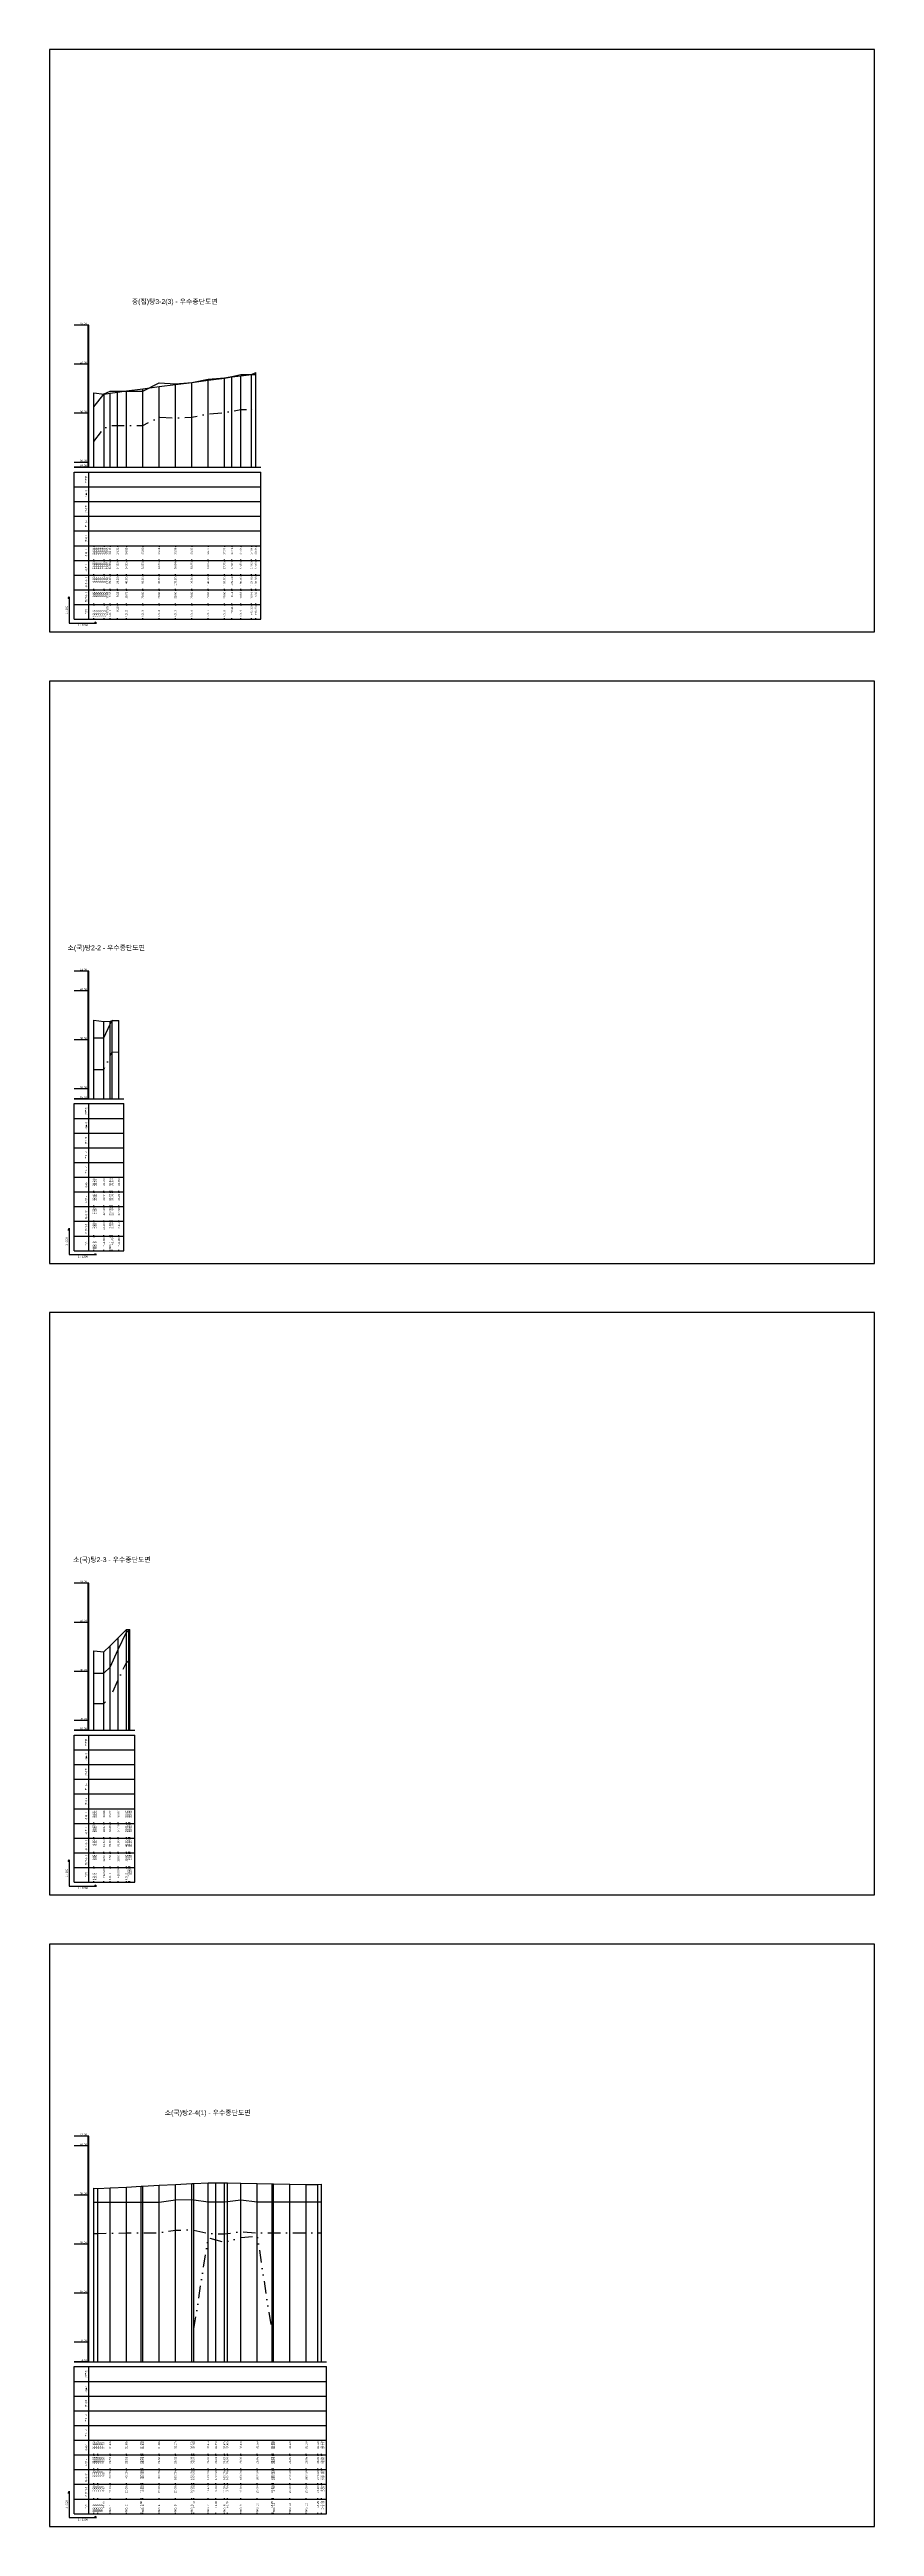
# Model space of a CAD drawing. Header units: millimetres. Extents: x -105495 to 3444, y -108190 to 2013.
# Drawn here: x 20 to 861, y -31556 to -29030 of the extents above; entities that cross this region are included whole.
import ezdxf
from ezdxf.enums import TextEntityAlignment as Align

# ---------------------------------------------------------------- set-up
doc = ezdxf.new("R2010")
doc.units = ezdxf.units.MM
doc.linetypes.add('DASHDOT', pattern=[25.4, 12.7, -6.35, 0, -6.35])
doc.linetypes.add('DIVIDE', pattern=[31.75, 12.7, -6.35, 0, -6.35, 0, -6.35])
for name, color, linetype in [('KZ_종단_계획선', 1, 'Continuous'), ('KZ_종단_노선명', 7, 'Continuous'), ('KZ_종단_도각', 7, 'Continuous'), ('KZ_종단_수직선', 7, 'Continuous'), ('KZ_종단_암선1', 56, 'DASHDOT'), ('KZ_종단_암선2', 4, 'DIVIDE'), ('KZ_종단_지반선', 3, 'Continuous'), ('KZ_종단_테이블문자', 7, 'Continuous'), ('KZ_종단_테이블선', 7, 'Continuous'), ('KZ_종단_폴대', 7, 'Continuous')]:
    doc.layers.add(name, color=color, linetype=linetype)
doc.styles.get("Standard").update_dxf_attribs({"font": 'arial.ttf'})

msp = doc.modelspace()

# ---------------------------------------------------------------- linework, layer by layer
at = {"layer": 'KZ_종단_계획선'}
for points in [[(65, -29380), (65, -29380), (65, -29380), (65, -29380), (65, -29380), (65, -29380), (65, -29380), (75.6, -29381.3), (81.7, -29380.4), (89.4, -29379.4), (98.3, -29378.2), (115, -29376), (131.7, -29373.8), (148.3, -29371.6), (165, -29369.4), (181.7, -29367.2), (198.3, -29365), (205.9, -29363.9), (215, -29362.7), (225.9, -29361.3), (230.3, -29359.2)], [(65, -30020), (65, -30020), (75.4, -30021.2), (81.7, -30020.8), (83.9, -30020.6), (90.7, -30020.2)], [(65, -30663), (65, -30663), (75.4, -30664.1), (81.7, -30657.9), (90, -30649.7), (98.3, -30641.4), (100.7, -30641.4), (101.9, -30641.4)], [(65, -31211), (65, -31211), (65, -31211), (65, -31211), (65, -31211), (69.1, -31211.5), (81.7, -31210.8), (98.3, -31209.9), (113.3, -31209.1), (115, -31209), (131.7, -31208.1), (148.3, -31207.2), (165, -31206.3), (167.1, -31206.2), (181.7, -31205.7), (189.6, -31205.7), (198.3, -31205.7), (201.4, -31205.7), (215, -31206), (231.7, -31206.3), (246.8, -31206.5), (248.3, -31206.6), (265, -31206.9), (281.7, -31207.2), (293.6, -31207.4), (297.3, -31207), (297.3, -31207)]]:
    msp.add_lwpolyline(points, dxfattribs=at)
at = {"layer": 'KZ_종단_도각'}
for points in [[(20, -29624), (861, -29624), (861, -29030), (20, -29030)], [(20, -30268), (861, -30268), (861, -29674), (20, -29674)], [(20, -30912), (861, -30912), (861, -30318), (20, -30318)], [(20, -31556), (861, -31556), (861, -30962), (20, -30962)]]:
    msp.add_lwpolyline(points, close=True, dxfattribs=at)
at = {"layer": 'KZ_종단_수직선'}
for p, q in [((115, -29456), (115, -29376)), ((131.7, -29456), (131.7, -29373.8)), ((148.3, -29456), (148.3, -29371.6)), ((165, -29456), (165, -29369.4)), ((181.7, -29456), (181.7, -29367.2)), ((198.3, -29456), (198.3, -29365)), ((205.9, -29456), (205.9, -29363.9)), ((215, -29456), (215, -29362.7)), ((225.9, -29456), (225.9, -29361.3)), ((230.3, -29456), (230.3, -29359.2)), ((65, -29456), (65, -29380)), ((65, -29456), (65, -29380)), ((65, -29456), (65, -29380)), ((65, -29456), (65, -29380)), ((65, -29456), (65, -29380)), ((65, -29456), (65, -29380)), ((65, -29456), (65, -29380)), ((65, -29456), (65, -29380)), ((65, -29456), (65, -29380)), ((65, -29456), (65, -29380)), ((65, -29456), (65, -29380)), ((65, -29456), (65, -29380)), ((65, -29456), (65, -29380)), ((75.6, -29456), (75.6, -29381.3)), ((81.7, -29456), (81.7, -29380.4)), ((89.4, -29456), (89.4, -29379.4)), ((98.3, -29456), (98.3, -29378.2)), ((65, -30100), (65, -30020)), ((65, -30100), (65, -30020)), ((65, -30100), (65, -30020)), ((75.4, -30100), (75.4, -30021.2)), ((81.7, -30100), (81.7, -30020.8)), ((83.9, -30100), (83.9, -30020.6)), ((90.7, -30100), (90.7, -30020.2)), ((65, -30744), (65, -30663)), ((65, -30744), (65, -30663)), ((65, -30744), (65, -30663)), ((75.4, -30744), (75.4, -30664.1)), ((81.7, -30744), (81.7, -30657.9)), ((90, -30744), (90, -30649.7)), ((98.3, -30744), (98.3, -30641.4)), ((100.7, -30744), (100.7, -30641.4)), ((101.9, -30744), (101.9, -30641.4)), ((65, -31388), (65, -31211)), ((65, -31388), (65, -31211)), ((65, -31388), (65, -31211)), ((65, -31388), (65, -31211)), ((65, -31388), (65, -31211)), ((65, -31388), (65, -31211)), ((65, -31388), (65, -31211)), ((65, -31388), (65, -31211)), ((65, -31388), (65, -31211)), ((69.1, -31388), (69.1, -31211.5)), ((81.7, -31388), (81.7, -31210.8)), ((98.3, -31388), (98.3, -31209.9)), ((113.3, -31388), (113.3, -31209.1)), ((115, -31388), (115, -31209)), ((131.7, -31388), (131.7, -31208.1)), ((148.3, -31388), (148.3, -31207.2)), ((165, -31388), (165, -31206.3)), ((167.1, -31388), (167.1, -31206.2)), ((181.7, -31388), (181.7, -31205.7)), ((189.6, -31388), (189.6, -31205.7)), ((198.3, -31388), (198.3, -31205.7)), ((201.4, -31388), (201.4, -31205.7)), ((215, -31388), (215, -31206)), ((231.7, -31388), (231.7, -31206.3)), ((246.8, -31388), (246.8, -31206.5)), ((248.3, -31388), (248.3, -31206.6)), ((265, -31388), (265, -31206.9)), ((281.7, -31388), (281.7, -31207.2)), ((293.6, -31388), (293.6, -31207.4)), ((297.3, -31388), (297.3, -31207)), ((297.3, -31388), (297.3, -31207))]:
    msp.add_line(p, q, dxfattribs=at)
at = {"layer": 'KZ_종단_암선1', "flags": 128}
for points in [[(65, -29429.6), (65, -29429.6), (65, -29429.6), (65, -29429.6), (65, -29429.6), (65, -29429.6), (65, -29429.6), (75.6, -29416.4), (81.7, -29413.5), (89.4, -29413.5), (98.3, -29413.4), (115, -29413.4), (131.7, -29404.9), (148.3, -29405.9), (165, -29404.9), (181.7, -29401.6), (198.3, -29400.2), (205.9, -29398.8), (215, -29397.1), (225.9, -29397.1), (230.3, -29397.1)], [(65, -30070.3), (65, -30070.3), (75.4, -30070.2), (81.7, -30056.2), (83.9, -30052.3), (90.7, -30052.4)], [(65, -30716.9), (65, -30716.9), (75.4, -30716.7), (81.7, -30710.7), (90, -30692.8), (98.3, -30674.8), (100.7, -30672.8), (101.9, -30672.2)], [(65, -31257.1), (65, -31257.1), (65, -31257.1), (65, -31257.1), (65, -31257.1), (69.1, -31257.1), (81.7, -31256.9), (98.3, -31256.7), (113.3, -31256.6), (115, -31256.6), (131.7, -31256.4), (148.3, -31253.9), (165, -31253.4), (167.1, -31253.9), (181.7, -31257), (189.6, -31257.3), (198.3, -31257.7), (201.4, -31257.3), (215, -31255.4), (231.7, -31256.7), (246.8, -31256.5), (248.3, -31256.4), (265, -31256.4), (281.7, -31256.5), (293.6, -31256.6), (297.3, -31256.7), (297.3, -31256.7)]]:
    msp.add_lwpolyline(points, dxfattribs=at)
at = {"layer": 'KZ_종단_암선2', "flags": 128}
msp.add_lwpolyline([(167.1, -31354.6), (181.7, -31261.7), (189.6, -31263.7), (198.3, -31266), (201.4, -31265.1), (215, -31261.2), (231.7, -31259.9), (246.8, -31358.4)], dxfattribs=at)
at = {"layer": 'KZ_종단_지반선', "flags": 128}
for points in [[(65, -29394.3), (65, -29394.3), (65, -29394.3), (65, -29394.3), (65, -29394.3), (65, -29394.3), (65, -29394.3), (75.6, -29381.2), (81.7, -29378.4), (89.4, -29378.4), (98.3, -29378.4), (115, -29378.4), (131.7, -29369.9), (148.3, -29370.8), (165, -29369.7), (181.7, -29366.3), (198.3, -29364.7), (205.9, -29363.3), (215, -29361.5), (225.9, -29361.5), (230.3, -29361.5)], [(65, -30037.8), (65, -30037.8), (75.4, -30037.8), (81.7, -30023.9), (83.9, -30020), (90.7, -30020.2)], [(65, -30685.7), (65, -30685.7), (75.4, -30685.7), (81.7, -30679.7), (90, -30661.8), (98.3, -30644), (100.7, -30641.9), (101.9, -30641.4)], [(65, -31225.2), (65, -31225.2), (65, -31225.2), (65, -31225.2), (65, -31225.2), (69.1, -31225.2), (81.7, -31225.2), (98.3, -31225.2), (113.3, -31225.2), (115, -31225.2), (131.7, -31225.2), (148.3, -31222.9), (165, -31222.6), (167.1, -31222.9), (181.7, -31225), (189.6, -31224.9), (198.3, -31224.8), (201.4, -31224.5), (215, -31223), (231.7, -31224.8), (246.8, -31224.8), (248.3, -31224.8), (265, -31224.8), (281.7, -31224.8), (293.6, -31224.8), (297.3, -31224.8), (297.3, -31224.8)]]:
    msp.add_lwpolyline(points, dxfattribs=at)
at = {"layer": 'KZ_종단_테이블선'}
for p, q in [((45, -29456), (235.3, -29456)), ((45, -29476), (45, -29461)), ((45, -29461), (235.3, -29461)), ((45, -29491), (45, -29476)), ((45, -29476), (235.3, -29476)), ((60, -29476), (60, -29461)), ((60, -29491), (60, -29476)), ((235.3, -29476), (235.3, -29461)), ((235.3, -29491), (235.3, -29476)), ((45, -29506), (45, -29491)), ((45, -29491), (235.3, -29491)), ((60, -29506), (60, -29491)), ((235.3, -29506), (235.3, -29491)), ((45, -29521), (45, -29506)), ((45, -29506), (235.3, -29506)), ((45, -29536), (45, -29521)), ((45, -29521), (235.3, -29521)), ((60, -29521), (60, -29506)), ((60, -29536), (60, -29521)), ((235.3, -29521), (235.3, -29506)), ((235.3, -29536), (235.3, -29521)), ((45, -29551), (45, -29536)), ((45, -29536), (235.3, -29536)), ((45, -29566), (45, -29551)), ((45, -29551), (235.3, -29551)), ((60, -29551), (60, -29536)), ((60, -29566), (60, -29551)), ((65, -29536), (65, -29537)), ((65, -29536), (65, -29537)), ((65, -29536), (65, -29537)), ((65, -29536), (65, -29537)), ((65, -29536), (65, -29537)), ((65, -29536), (65, -29537)), ((65, -29536), (65, -29537)), ((65, -29551), (65, -29550)), ((65, -29551), (65, -29550)), ((65, -29551), (65, -29550)), ((65, -29551), (65, -29550)), ((65, -29551), (65, -29550)), ((65, -29551), (65, -29550)), ((65, -29551), (65, -29550)), ((65, -29551), (65, -29552)), ((65, -29551), (65, -29552)), ((65, -29551), (65, -29552)), ((65, -29551), (65, -29552)), ((65, -29551), (65, -29552)), ((65, -29551), (65, -29552)), ((65, -29551), (65, -29552)), ((75.6, -29536), (75.6, -29537)), ((75.6, -29551), (75.6, -29550)), ((75.6, -29551), (75.6, -29552)), ((81.7, -29536), (81.7, -29537)), ((81.7, -29551), (81.7, -29550)), ((81.7, -29551), (81.7, -29552)), ((89.4, -29536), (89.4, -29537)), ((89.4, -29551), (89.4, -29550)), ((89.4, -29551), (89.4, -29552)), ((98.3, -29536), (98.3, -29537)), ((98.3, -29551), (98.3, -29550)), ((98.3, -29551), (98.3, -29552)), ((115, -29536), (115, -29537)), ((115, -29551), (115, -29550)), ((115, -29551), (115, -29552)), ((131.7, -29536), (131.7, -29537)), ((131.7, -29551), (131.7, -29550)), ((131.7, -29551), (131.7, -29552)), ((148.3, -29536), (148.3, -29537)), ((148.3, -29551), (148.3, -29550)), ((148.3, -29551), (148.3, -29552)), ((165, -29536), (165, -29537)), ((165, -29551), (165, -29550)), ((165, -29551), (165, -29552)), ((181.7, -29536), (181.7, -29537)), ((181.7, -29551), (181.7, -29550)), ((181.7, -29551), (181.7, -29552)), ((198.3, -29536), (198.3, -29537)), ((198.3, -29551), (198.3, -29550)), ((198.3, -29551), (198.3, -29552)), ((205.9, -29536), (205.9, -29537)), ((205.9, -29551), (205.9, -29550)), ((205.9, -29551), (205.9, -29552)), ((215, -29536), (215, -29537)), ((215, -29551), (215, -29550)), ((215, -29551), (215, -29552)), ((225.9, -29536), (225.9, -29537)), ((225.9, -29551), (225.9, -29550)), ((225.9, -29551), (225.9, -29552)), ((230.3, -29536), (230.3, -29537)), ((230.3, -29551), (230.3, -29550)), ((230.3, -29551), (230.3, -29552)), ((235.3, -29551), (235.3, -29536)), ((235.3, -29566), (235.3, -29551)), ((45, -29581), (45, -29566)), ((45, -29566), (235.3, -29566)), ((60, -29581), (60, -29566)), ((65, -29566), (65, -29565)), ((65, -29566), (65, -29565)), ((65, -29566), (65, -29565)), ((65, -29566), (65, -29565)), ((65, -29566), (65, -29565)), ((65, -29566), (65, -29565)), ((65, -29566), (65, -29565)), ((65, -29566), (65, -29567)), ((65, -29566), (65, -29567)), ((65, -29566), (65, -29567)), ((65, -29566), (65, -29567)), ((65, -29566), (65, -29567)), ((65, -29566), (65, -29567)), ((65, -29566), (65, -29567)), ((75.6, -29566), (75.6, -29565)), ((75.6, -29566), (75.6, -29567)), ((81.7, -29566), (81.7, -29565)), ((81.7, -29566), (81.7, -29567)), ((89.4, -29566), (89.4, -29565)), ((89.4, -29566), (89.4, -29567)), ((98.3, -29566), (98.3, -29565)), ((98.3, -29566), (98.3, -29567)), ((115, -29566), (115, -29565)), ((115, -29566), (115, -29567)), ((131.7, -29566), (131.7, -29565)), ((131.7, -29566), (131.7, -29567)), ((148.3, -29566), (148.3, -29565)), ((148.3, -29566), (148.3, -29567)), ((165, -29566), (165, -29565)), ((165, -29566), (165, -29567)), ((181.7, -29566), (181.7, -29565)), ((181.7, -29566), (181.7, -29567)), ((198.3, -29566), (198.3, -29565)), ((198.3, -29566), (198.3, -29567)), ((205.9, -29566), (205.9, -29565)), ((205.9, -29566), (205.9, -29567)), ((215, -29566), (215, -29565)), ((215, -29566), (215, -29567)), ((225.9, -29566), (225.9, -29565)), ((225.9, -29566), (225.9, -29567)), ((230.3, -29566), (230.3, -29565)), ((230.3, -29566), (230.3, -29567)), ((235.3, -29581), (235.3, -29566)), ((45, -29596), (45, -29581)), ((45, -29581), (235.3, -29581)), ((45, -29611), (45, -29596)), ((45, -29596), (235.3, -29596)), ((60, -29596), (60, -29581)), ((60, -29611), (60, -29596)), ((65, -29581), (65, -29580)), ((65, -29581), (65, -29580)), ((65, -29581), (65, -29580)), ((65, -29581), (65, -29580)), ((65, -29581), (65, -29580)), ((65, -29581), (65, -29580)), ((65, -29581), (65, -29580)), ((65, -29581), (65, -29582)), ((65, -29581), (65, -29582)), ((65, -29581), (65, -29582)), ((65, -29581), (65, -29582)), ((65, -29581), (65, -29582)), ((65, -29581), (65, -29582)), ((65, -29581), (65, -29582)), ((65, -29596), (65, -29595)), ((65, -29596), (65, -29595)), ((65, -29596), (65, -29595)), ((65, -29596), (65, -29595)), ((65, -29596), (65, -29595)), ((65, -29596), (65, -29595)), ((65, -29596), (65, -29595)), ((65, -29596), (65, -29597)), ((65, -29596), (65, -29597)), ((65, -29596), (65, -29597)), ((65, -29596), (65, -29597)), ((65, -29596), (65, -29597)), ((65, -29596), (65, -29597)), ((65, -29596), (65, -29597)), ((75.6, -29581), (75.6, -29580)), ((75.6, -29581), (75.6, -29582)), ((75.6, -29596), (75.6, -29595)), ((75.6, -29596), (75.6, -29597)), ((81.7, -29581), (81.7, -29580)), ((81.7, -29581), (81.7, -29582)), ((81.7, -29596), (81.7, -29595)), ((81.7, -29596), (81.7, -29597)), ((89.4, -29581), (89.4, -29580)), ((89.4, -29581), (89.4, -29582)), ((89.4, -29596), (89.4, -29595)), ((89.4, -29596), (89.4, -29597)), ((98.3, -29581), (98.3, -29580)), ((98.3, -29581), (98.3, -29582)), ((98.3, -29596), (98.3, -29595)), ((98.3, -29596), (98.3, -29597)), ((115, -29581), (115, -29580)), ((115, -29581), (115, -29582)), ((115, -29596), (115, -29595)), ((115, -29596), (115, -29597)), ((131.7, -29581), (131.7, -29580)), ((131.7, -29581), (131.7, -29582)), ((131.7, -29596), (131.7, -29595)), ((131.7, -29596), (131.7, -29597)), ((148.3, -29581), (148.3, -29580)), ((148.3, -29581), (148.3, -29582)), ((148.3, -29596), (148.3, -29595)), ((148.3, -29596), (148.3, -29597)), ((165, -29581), (165, -29580)), ((165, -29581), (165, -29582)), ((165, -29596), (165, -29595)), ((165, -29596), (165, -29597)), ((181.7, -29581), (181.7, -29580)), ((181.7, -29581), (181.7, -29582)), ((181.7, -29596), (181.7, -29595)), ((181.7, -29596), (181.7, -29597)), ((198.3, -29581), (198.3, -29580)), ((198.3, -29581), (198.3, -29582)), ((198.3, -29596), (198.3, -29595)), ((198.3, -29596), (198.3, -29597)), ((205.9, -29581), (205.9, -29580)), ((205.9, -29581), (205.9, -29582)), ((205.9, -29596), (205.9, -29595)), ((205.9, -29596), (205.9, -29597)), ((215, -29581), (215, -29580)), ((215, -29581), (215, -29582)), ((215, -29596), (215, -29595)), ((215, -29596), (215, -29597)), ((225.9, -29581), (225.9, -29580)), ((225.9, -29581), (225.9, -29582)), ((225.9, -29596), (225.9, -29595)), ((225.9, -29596), (225.9, -29597)), ((230.3, -29581), (230.3, -29580)), ((230.3, -29581), (230.3, -29582)), ((230.3, -29596), (230.3, -29595)), ((230.3, -29596), (230.3, -29597)), ((235.3, -29596), (235.3, -29581)), ((235.3, -29611), (235.3, -29596)), ((45, -29611), (235.3, -29611)), ((65, -29611), (65, -29610)), ((65, -29611), (65, -29610)), ((65, -29611), (65, -29610)), ((65, -29611), (65, -29610)), ((65, -29611), (65, -29610)), ((65, -29611), (65, -29610)), ((65, -29611), (65, -29610)), ((75.6, -29611), (75.6, -29610)), ((81.7, -29611), (81.7, -29610)), ((89.4, -29611), (89.4, -29610)), ((98.3, -29611), (98.3, -29610)), ((115, -29611), (115, -29610)), ((131.7, -29611), (131.7, -29610)), ((148.3, -29611), (148.3, -29610)), ((165, -29611), (165, -29610)), ((181.7, -29611), (181.7, -29610)), ((198.3, -29611), (198.3, -29610)), ((205.9, -29611), (205.9, -29610)), ((215, -29611), (215, -29610)), ((225.9, -29611), (225.9, -29610)), ((230.3, -29611), (230.3, -29610)), ((45, -30100), (95.7, -30100)), ((45, -30120), (45, -30105)), ((45, -30105), (95.7, -30105)), ((60, -30120), (60, -30105)), ((95.7, -30120), (95.7, -30105)), ((45, -30135), (45, -30120)), ((45, -30120), (95.7, -30120)), ((45, -30150), (45, -30135)), ((45, -30135), (95.7, -30135)), ((60, -30135), (60, -30120)), ((60, -30150), (60, -30135)), ((95.7, -30135), (95.7, -30120)), ((95.7, -30150), (95.7, -30135)), ((45, -30165), (45, -30150)), ((45, -30150), (95.7, -30150)), ((60, -30165), (60, -30150)), ((95.7, -30165), (95.7, -30150)), ((45, -30180), (45, -30165)), ((45, -30165), (95.7, -30165)), ((45, -30195), (45, -30180)), ((45, -30180), (95.7, -30180)), ((60, -30180), (60, -30165)), ((60, -30195), (60, -30180)), ((65, -30180), (65, -30181)), ((65, -30180), (65, -30181)), ((75.4, -30180), (75.4, -30181)), ((81.7, -30180), (81.7, -30181)), ((83.9, -30180), (83.9, -30181)), ((90.7, -30180), (90.7, -30181)), ((95.7, -30180), (95.7, -30165)), ((95.7, -30195), (95.7, -30180)), ((45, -30210), (45, -30195)), ((45, -30195), (95.7, -30195)), ((45, -30225), (45, -30210)), ((45, -30210), (95.7, -30210)), ((60, -30210), (60, -30195)), ((60, -30225), (60, -30210)), ((65, -30195), (65, -30194)), ((65, -30195), (65, -30194)), ((65, -30195), (65, -30196)), ((65, -30195), (65, -30196)), ((65, -30210), (65, -30209)), ((65, -30210), (65, -30209)), ((65, -30210), (65, -30211)), ((65, -30210), (65, -30211)), ((75.4, -30195), (75.4, -30194)), ((75.4, -30195), (75.4, -30196)), ((75.4, -30210), (75.4, -30209)), ((75.4, -30210), (75.4, -30211)), ((81.7, -30195), (81.7, -30194)), ((81.7, -30195), (81.7, -30196)), ((81.7, -30210), (81.7, -30209)), ((81.7, -30210), (81.7, -30211)), ((83.9, -30195), (83.9, -30194)), ((83.9, -30195), (83.9, -30196)), ((83.9, -30210), (83.9, -30209)), ((83.9, -30210), (83.9, -30211)), ((90.7, -30195), (90.7, -30194)), ((90.7, -30195), (90.7, -30196)), ((90.7, -30210), (90.7, -30209)), ((90.7, -30210), (90.7, -30211)), ((95.7, -30210), (95.7, -30195)), ((95.7, -30225), (95.7, -30210)), ((45, -30240), (45, -30225)), ((45, -30225), (95.7, -30225)), ((60, -30240), (60, -30225)), ((65, -30225), (65, -30224)), ((65, -30225), (65, -30224)), ((65, -30225), (65, -30226)), ((65, -30225), (65, -30226)), ((75.4, -30225), (75.4, -30224)), ((75.4, -30225), (75.4, -30226)), ((81.7, -30225), (81.7, -30224)), ((81.7, -30225), (81.7, -30226)), ((83.9, -30225), (83.9, -30224)), ((83.9, -30225), (83.9, -30226)), ((90.7, -30225), (90.7, -30224)), ((90.7, -30225), (90.7, -30226)), ((95.7, -30240), (95.7, -30225)), ((45, -30255), (45, -30240)), ((45, -30240), (95.7, -30240)), ((45, -30255), (95.7, -30255)), ((60, -30255), (60, -30240)), ((65, -30240), (65, -30239)), ((65, -30240), (65, -30239)), ((65, -30240), (65, -30241)), ((65, -30240), (65, -30241)), ((65, -30255), (65, -30254)), ((65, -30255), (65, -30254)), ((75.4, -30240), (75.4, -30239)), ((75.4, -30240), (75.4, -30241)), ((75.4, -30255), (75.4, -30254)), ((81.7, -30240), (81.7, -30239)), ((81.7, -30240), (81.7, -30241)), ((81.7, -30255), (81.7, -30254)), ((83.9, -30240), (83.9, -30239)), ((83.9, -30240), (83.9, -30241)), ((83.9, -30255), (83.9, -30254)), ((90.7, -30240), (90.7, -30239)), ((90.7, -30240), (90.7, -30241)), ((90.7, -30255), (90.7, -30254)), ((95.7, -30255), (95.7, -30240)), ((45, -30744), (106.9, -30744)), ((45, -30764), (45, -30749)), ((45, -30749), (106.9, -30749)), ((45, -30779), (45, -30764)), ((45, -30764), (106.9, -30764)), ((60, -30764), (60, -30749)), ((60, -30779), (60, -30764)), ((106.9, -30764), (106.9, -30749)), ((106.9, -30779), (106.9, -30764)), ((45, -30794), (45, -30779)), ((45, -30779), (106.9, -30779)), ((60, -30794), (60, -30779)), ((106.9, -30794), (106.9, -30779)), ((45, -30809), (45, -30794)), ((45, -30794), (106.9, -30794)), ((45, -30824), (45, -30809)), ((45, -30809), (106.9, -30809)), ((60, -30809), (60, -30794)), ((60, -30824), (60, -30809)), ((106.9, -30809), (106.9, -30794)), ((106.9, -30824), (106.9, -30809)), ((45, -30839), (45, -30824)), ((45, -30824), (106.9, -30824)), ((45, -30854), (45, -30839)), ((45, -30839), (106.9, -30839)), ((60, -30839), (60, -30824)), ((60, -30854), (60, -30839)), ((65, -30824), (65, -30825)), ((65, -30824), (65, -30825)), ((65, -30839), (65, -30838)), ((65, -30839), (65, -30838)), ((65, -30839), (65, -30840)), ((65, -30839), (65, -30840)), ((75.4, -30824), (75.4, -30825)), ((75.4, -30839), (75.4, -30838)), ((75.4, -30839), (75.4, -30840)), ((81.7, -30824), (81.7, -30825)), ((81.7, -30839), (81.7, -30838)), ((81.7, -30839), (81.7, -30840)), ((90, -30824), (90, -30825)), ((90, -30839), (90, -30838)), ((90, -30839), (90, -30840)), ((98.3, -30824), (98.3, -30825)), ((98.3, -30839), (98.3, -30838)), ((98.3, -30839), (98.3, -30840)), ((100.7, -30824), (100.7, -30825)), ((100.7, -30839), (100.7, -30838)), ((100.7, -30839), (100.7, -30840)), ((101.9, -30824), (101.9, -30825)), ((101.9, -30839), (101.9, -30838)), ((101.9, -30839), (101.9, -30840)), ((106.9, -30839), (106.9, -30824)), ((106.9, -30854), (106.9, -30839)), ((45, -30869), (45, -30854)), ((45, -30854), (106.9, -30854)), ((60, -30869), (60, -30854)), ((65, -30854), (65, -30853)), ((65, -30854), (65, -30853)), ((65, -30854), (65, -30855)), ((65, -30854), (65, -30855)), ((75.4, -30854), (75.4, -30853)), ((75.4, -30854), (75.4, -30855)), ((81.7, -30854), (81.7, -30853)), ((81.7, -30854), (81.7, -30855)), ((90, -30854), (90, -30853)), ((90, -30854), (90, -30855)), ((98.3, -30854), (98.3, -30853)), ((98.3, -30854), (98.3, -30855)), ((100.7, -30854), (100.7, -30853)), ((100.7, -30854), (100.7, -30855)), ((101.9, -30854), (101.9, -30853)), ((101.9, -30854), (101.9, -30855)), ((106.9, -30869), (106.9, -30854)), ((45, -30884), (45, -30869)), ((45, -30869), (106.9, -30869)), ((45, -30899), (45, -30884)), ((45, -30884), (106.9, -30884)), ((60, -30884), (60, -30869)), ((60, -30899), (60, -30884)), ((65, -30869), (65, -30868)), ((65, -30869), (65, -30868)), ((65, -30869), (65, -30870)), ((65, -30869), (65, -30870)), ((65, -30884), (65, -30883)), ((65, -30884), (65, -30883)), ((65, -30884), (65, -30885)), ((65, -30884), (65, -30885)), ((75.4, -30869), (75.4, -30868)), ((75.4, -30869), (75.4, -30870)), ((75.4, -30884), (75.4, -30883)), ((75.4, -30884), (75.4, -30885)), ((81.7, -30869), (81.7, -30868)), ((81.7, -30869), (81.7, -30870)), ((81.7, -30884), (81.7, -30883)), ((81.7, -30884), (81.7, -30885)), ((90, -30869), (90, -30868)), ((90, -30869), (90, -30870)), ((90, -30884), (90, -30883)), ((90, -30884), (90, -30885)), ((98.3, -30869), (98.3, -30868)), ((98.3, -30869), (98.3, -30870)), ((98.3, -30884), (98.3, -30883)), ((98.3, -30884), (98.3, -30885)), ((100.7, -30869), (100.7, -30868)), ((100.7, -30869), (100.7, -30870)), ((100.7, -30884), (100.7, -30883)), ((100.7, -30884), (100.7, -30885)), ((101.9, -30869), (101.9, -30868)), ((101.9, -30869), (101.9, -30870)), ((101.9, -30884), (101.9, -30883)), ((101.9, -30884), (101.9, -30885)), ((106.9, -30884), (106.9, -30869)), ((106.9, -30899), (106.9, -30884)), ((45, -30899), (106.9, -30899)), ((65, -30899), (65, -30898)), ((65, -30899), (65, -30898)), ((75.4, -30899), (75.4, -30898)), ((81.7, -30899), (81.7, -30898)), ((90, -30899), (90, -30898)), ((98.3, -30899), (98.3, -30898)), ((100.7, -30899), (100.7, -30898)), ((101.9, -30899), (101.9, -30898)), ((45, -31388), (302.3, -31388)), ((45, -31408), (45, -31393)), ((45, -31393), (302.3, -31393)), ((60, -31408), (60, -31393)), ((302.3, -31408), (302.3, -31393)), ((45, -31423), (45, -31408)), ((45, -31408), (302.3, -31408)), ((45, -31438), (45, -31423)), ((45, -31423), (302.3, -31423)), ((60, -31423), (60, -31408)), ((60, -31438), (60, -31423)), ((302.3, -31423), (302.3, -31408)), ((302.3, -31438), (302.3, -31423)), ((45, -31453), (45, -31438)), ((45, -31438), (302.3, -31438)), ((60, -31453), (60, -31438)), ((302.3, -31453), (302.3, -31438)), ((45, -31468), (45, -31453)), ((45, -31453), (302.3, -31453)), ((45, -31483), (45, -31468)), ((45, -31468), (302.3, -31468)), ((60, -31468), (60, -31453)), ((60, -31483), (60, -31468)), ((65, -31468), (65, -31469)), ((65, -31468), (65, -31469)), ((65, -31468), (65, -31469)), ((65, -31468), (65, -31469)), ((65, -31468), (65, -31469)), ((69.1, -31468), (69.1, -31469)), ((81.7, -31468), (81.7, -31469)), ((98.3, -31468), (98.3, -31469)), ((113.3, -31468), (113.3, -31469)), ((115, -31468), (115, -31469)), ((131.7, -31468), (131.7, -31469)), ((148.3, -31468), (148.3, -31469)), ((165, -31468), (165, -31469)), ((167.1, -31468), (167.1, -31469)), ((181.7, -31468), (181.7, -31469)), ((189.6, -31468), (189.6, -31469)), ((198.3, -31468), (198.3, -31469)), ((201.4, -31468), (201.4, -31469)), ((215, -31468), (215, -31469)), ((231.7, -31468), (231.7, -31469)), ((246.8, -31468), (246.8, -31469)), ((248.3, -31468), (248.3, -31469)), ((265, -31468), (265, -31469)), ((281.7, -31468), (281.7, -31469)), ((293.6, -31468), (293.6, -31469)), ((297.3, -31468), (297.3, -31469)), ((297.3, -31468), (297.3, -31469)), ((302.3, -31468), (302.3, -31453)), ((302.3, -31483), (302.3, -31468)), ((45, -31498), (45, -31483)), ((45, -31483), (302.3, -31483)), ((45, -31513), (45, -31498)), ((45, -31498), (302.3, -31498)), ((60, -31498), (60, -31483)), ((60, -31513), (60, -31498)), ((65, -31483), (65, -31482)), ((65, -31483), (65, -31482)), ((65, -31483), (65, -31482)), ((65, -31483), (65, -31482)), ((65, -31483), (65, -31482)), ((65, -31483), (65, -31484)), ((65, -31483), (65, -31484)), ((65, -31483), (65, -31484)), ((65, -31483), (65, -31484)), ((65, -31483), (65, -31484)), ((65, -31498), (65, -31497)), ((65, -31498), (65, -31497)), ((65, -31498), (65, -31497)), ((65, -31498), (65, -31497)), ((65, -31498), (65, -31497)), ((65, -31498), (65, -31499)), ((65, -31498), (65, -31499)), ((65, -31498), (65, -31499)), ((65, -31498), (65, -31499)), ((65, -31498), (65, -31499)), ((69.1, -31483), (69.1, -31482)), ((69.1, -31483), (69.1, -31484)), ((69.1, -31498), (69.1, -31497)), ((69.1, -31498), (69.1, -31499)), ((81.7, -31483), (81.7, -31482)), ((81.7, -31483), (81.7, -31484)), ((81.7, -31498), (81.7, -31497)), ((81.7, -31498), (81.7, -31499)), ((98.3, -31483), (98.3, -31482)), ((98.3, -31483), (98.3, -31484)), ((98.3, -31498), (98.3, -31497)), ((98.3, -31498), (98.3, -31499)), ((113.3, -31483), (113.3, -31482)), ((113.3, -31483), (113.3, -31484)), ((113.3, -31498), (113.3, -31497)), ((113.3, -31498), (113.3, -31499)), ((115, -31483), (115, -31482)), ((115, -31483), (115, -31484)), ((115, -31498), (115, -31497)), ((115, -31498), (115, -31499)), ((131.7, -31483), (131.7, -31482)), ((131.7, -31483), (131.7, -31484)), ((131.7, -31498), (131.7, -31497)), ((131.7, -31498), (131.7, -31499)), ((148.3, -31483), (148.3, -31482)), ((148.3, -31483), (148.3, -31484)), ((148.3, -31498), (148.3, -31497)), ((148.3, -31498), (148.3, -31499)), ((165, -31483), (165, -31482)), ((165, -31483), (165, -31484)), ((165, -31498), (165, -31497)), ((165, -31498), (165, -31499)), ((167.1, -31483), (167.1, -31482)), ((167.1, -31483), (167.1, -31484)), ((167.1, -31498), (167.1, -31497)), ((167.1, -31498), (167.1, -31499)), ((181.7, -31483), (181.7, -31482)), ((181.7, -31483), (181.7, -31484)), ((181.7, -31498), (181.7, -31497)), ((181.7, -31498), (181.7, -31499)), ((189.6, -31483), (189.6, -31482)), ((189.6, -31483), (189.6, -31484)), ((189.6, -31498), (189.6, -31497)), ((189.6, -31498), (189.6, -31499)), ((198.3, -31483), (198.3, -31482)), ((198.3, -31483), (198.3, -31484)), ((198.3, -31498), (198.3, -31497)), ((198.3, -31498), (198.3, -31499)), ((201.4, -31483), (201.4, -31482)), ((201.4, -31483), (201.4, -31484)), ((201.4, -31498), (201.4, -31497)), ((201.4, -31498), (201.4, -31499)), ((215, -31483), (215, -31482)), ((215, -31483), (215, -31484)), ((215, -31498), (215, -31497)), ((215, -31498), (215, -31499)), ((231.7, -31483), (231.7, -31482)), ((231.7, -31483), (231.7, -31484)), ((231.7, -31498), (231.7, -31497)), ((231.7, -31498), (231.7, -31499)), ((246.8, -31483), (246.8, -31482)), ((246.8, -31483), (246.8, -31484)), ((246.8, -31498), (246.8, -31497)), ((246.8, -31498), (246.8, -31499)), ((248.3, -31483), (248.3, -31482)), ((248.3, -31483), (248.3, -31484)), ((248.3, -31498), (248.3, -31497)), ((248.3, -31498), (248.3, -31499)), ((265, -31483), (265, -31482)), ((265, -31483), (265, -31484)), ((265, -31498), (265, -31497)), ((265, -31498), (265, -31499)), ((281.7, -31483), (281.7, -31482)), ((281.7, -31483), (281.7, -31484)), ((281.7, -31498), (281.7, -31497)), ((281.7, -31498), (281.7, -31499)), ((293.6, -31483), (293.6, -31482)), ((293.6, -31483), (293.6, -31484)), ((293.6, -31498), (293.6, -31497)), ((293.6, -31498), (293.6, -31499)), ((297.3, -31483), (297.3, -31482)), ((297.3, -31483), (297.3, -31482)), ((297.3, -31483), (297.3, -31484)), ((297.3, -31483), (297.3, -31484)), ((297.3, -31498), (297.3, -31497)), ((297.3, -31498), (297.3, -31497)), ((297.3, -31498), (297.3, -31499)), ((297.3, -31498), (297.3, -31499)), ((302.3, -31498), (302.3, -31483)), ((302.3, -31513), (302.3, -31498)), ((45, -31528), (45, -31513)), ((45, -31513), (302.3, -31513)), ((60, -31528), (60, -31513)), ((65, -31513), (65, -31512)), ((65, -31513), (65, -31512)), ((65, -31513), (65, -31512)), ((65, -31513), (65, -31512)), ((65, -31513), (65, -31512)), ((65, -31513), (65, -31514)), ((65, -31513), (65, -31514)), ((65, -31513), (65, -31514)), ((65, -31513), (65, -31514)), ((65, -31513), (65, -31514)), ((69.1, -31513), (69.1, -31512)), ((69.1, -31513), (69.1, -31514)), ((81.7, -31513), (81.7, -31512)), ((81.7, -31513), (81.7, -31514)), ((98.3, -31513), (98.3, -31512)), ((98.3, -31513), (98.3, -31514)), ((113.3, -31513), (113.3, -31512)), ((113.3, -31513), (113.3, -31514)), ((115, -31513), (115, -31512)), ((115, -31513), (115, -31514)), ((131.7, -31513), (131.7, -31512)), ((131.7, -31513), (131.7, -31514)), ((148.3, -31513), (148.3, -31512)), ((148.3, -31513), (148.3, -31514)), ((165, -31513), (165, -31512)), ((165, -31513), (165, -31514)), ((167.1, -31513), (167.1, -31512)), ((167.1, -31513), (167.1, -31514)), ((181.7, -31513), (181.7, -31512)), ((181.7, -31513), (181.7, -31514)), ((189.6, -31513), (189.6, -31512)), ((189.6, -31513), (189.6, -31514)), ((198.3, -31513), (198.3, -31512)), ((198.3, -31513), (198.3, -31514)), ((201.4, -31513), (201.4, -31512)), ((201.4, -31513), (201.4, -31514)), ((215, -31513), (215, -31512)), ((215, -31513), (215, -31514)), ((231.7, -31513), (231.7, -31512)), ((231.7, -31513), (231.7, -31514)), ((246.8, -31513), (246.8, -31512)), ((246.8, -31513), (246.8, -31514)), ((248.3, -31513), (248.3, -31512)), ((248.3, -31513), (248.3, -31514)), ((265, -31513), (265, -31512)), ((265, -31513), (265, -31514)), ((281.7, -31513), (281.7, -31512)), ((281.7, -31513), (281.7, -31514)), ((293.6, -31513), (293.6, -31512)), ((293.6, -31513), (293.6, -31514)), ((297.3, -31513), (297.3, -31512)), ((297.3, -31513), (297.3, -31512)), ((297.3, -31513), (297.3, -31514)), ((297.3, -31513), (297.3, -31514)), ((302.3, -31528), (302.3, -31513)), ((45, -31543), (45, -31528)), ((45, -31528), (302.3, -31528)), ((45, -31543), (302.3, -31543)), ((60, -31543), (60, -31528)), ((65, -31528), (65, -31527)), ((65, -31528), (65, -31527)), ((65, -31528), (65, -31527)), ((65, -31528), (65, -31527)), ((65, -31528), (65, -31527)), ((65, -31528), (65, -31529)), ((65, -31528), (65, -31529)), ((65, -31528), (65, -31529)), ((65, -31528), (65, -31529)), ((65, -31528), (65, -31529)), ((65, -31543), (65, -31542)), ((65, -31543), (65, -31542)), ((65, -31543), (65, -31542)), ((65, -31543), (65, -31542)), ((65, -31543), (65, -31542)), ((69.1, -31528), (69.1, -31527)), ((69.1, -31528), (69.1, -31529)), ((69.1, -31543), (69.1, -31542)), ((81.7, -31528), (81.7, -31527)), ((81.7, -31528), (81.7, -31529)), ((81.7, -31543), (81.7, -31542)), ((98.3, -31528), (98.3, -31527)), ((98.3, -31528), (98.3, -31529)), ((98.3, -31543), (98.3, -31542)), ((113.3, -31528), (113.3, -31527)), ((113.3, -31528), (113.3, -31529)), ((113.3, -31543), (113.3, -31542)), ((115, -31528), (115, -31527)), ((115, -31528), (115, -31529)), ((115, -31543), (115, -31542)), ((131.7, -31528), (131.7, -31527)), ((131.7, -31528), (131.7, -31529)), ((131.7, -31543), (131.7, -31542)), ((148.3, -31528), (148.3, -31527)), ((148.3, -31528), (148.3, -31529)), ((148.3, -31543), (148.3, -31542)), ((165, -31528), (165, -31527)), ((165, -31528), (165, -31529)), ((165, -31543), (165, -31542)), ((167.1, -31528), (167.1, -31527)), ((167.1, -31528), (167.1, -31529)), ((167.1, -31543), (167.1, -31542)), ((181.7, -31528), (181.7, -31527)), ((181.7, -31528), (181.7, -31529)), ((181.7, -31543), (181.7, -31542)), ((189.6, -31528), (189.6, -31527)), ((189.6, -31528), (189.6, -31529)), ((189.6, -31543), (189.6, -31542)), ((198.3, -31528), (198.3, -31527)), ((198.3, -31528), (198.3, -31529)), ((198.3, -31543), (198.3, -31542)), ((201.4, -31528), (201.4, -31527)), ((201.4, -31528), (201.4, -31529)), ((201.4, -31543), (201.4, -31542)), ((215, -31528), (215, -31527)), ((215, -31528), (215, -31529)), ((215, -31543), (215, -31542)), ((231.7, -31528), (231.7, -31527)), ((231.7, -31528), (231.7, -31529)), ((231.7, -31543), (231.7, -31542)), ((246.8, -31528), (246.8, -31527)), ((246.8, -31528), (246.8, -31529)), ((246.8, -31543), (246.8, -31542)), ((248.3, -31528), (248.3, -31527)), ((248.3, -31528), (248.3, -31529)), ((248.3, -31543), (248.3, -31542)), ((265, -31528), (265, -31527)), ((265, -31528), (265, -31529)), ((265, -31543), (265, -31542)), ((281.7, -31528), (281.7, -31527)), ((281.7, -31528), (281.7, -31529)), ((281.7, -31543), (281.7, -31542)), ((293.6, -31528), (293.6, -31527)), ((293.6, -31528), (293.6, -31529)), ((293.6, -31543), (293.6, -31542)), ((297.3, -31528), (297.3, -31527)), ((297.3, -31528), (297.3, -31527)), ((297.3, -31528), (297.3, -31529)), ((297.3, -31528), (297.3, -31529)), ((297.3, -31543), (297.3, -31542)), ((297.3, -31543), (297.3, -31542)), ((302.3, -31543), (302.3, -31528))]:
    msp.add_line(p, q, dxfattribs=at)
for points in [[(40, -29590), (39, -29590), (40, -29588), (40, -29615), (68, -29615), (66, -29614), (66, -29615)], [(40, -30234), (39, -30234), (40, -30232), (40, -30259), (68, -30259), (66, -30258), (66, -30259)], [(40, -30878), (39, -30878), (40, -30876), (40, -30903), (68, -30903), (66, -30902), (66, -30903)], [(40, -31522), (39, -31522), (40, -31520), (40, -31547), (68, -31547), (66, -31546), (66, -31547)]]:
    msp.add_lwpolyline(points, dxfattribs=at)
at = {"layer": 'KZ_종단_폴대'}
for p, q in [((60, -29311), (45, -29311)), ((60, -29351), (45, -29351)), ((60, -29401), (45, -29401)), ((60, -29451), (45, -29451)), ((60, -29456), (45, -29456)), ((60, -29970), (45, -29970)), ((60, -29990), (45, -29990)), ((60, -30040), (45, -30040)), ((60, -30090), (45, -30090)), ((60, -30100), (45, -30100)), ((60, -30594), (45, -30594)), ((60, -30634), (45, -30634)), ((60, -30684), (45, -30684)), ((60, -30734), (45, -30734)), ((60, -30744), (45, -30744)), ((60, -31158), (45, -31158)), ((60, -31168), (45, -31168)), ((60, -31218), (45, -31218)), ((60, -31268), (45, -31268)), ((60, -31318), (45, -31318)), ((60, -31368), (45, -31368)), ((60, -31388), (45, -31388))]:
    msp.add_line(p, q, dxfattribs=at)
at = {"layer": 'KZ_종단_폴대', "const_width": 1}
for points in [[(59.5, -29321), (59.5, -29311)], [(59.5, -29341), (59.5, -29331)], [(59.5, -29361), (59.5, -29351)], [(59.5, -29381), (59.5, -29371)], [(59.5, -29401), (59.5, -29391)], [(59.5, -29421), (59.5, -29411)], [(59.5, -29441), (59.5, -29431)], [(59.5, -29456), (59.5, -29451)], [(59.5, -29980), (59.5, -29970)], [(59.5, -30000), (59.5, -29990)], [(59.5, -30020), (59.5, -30010)], [(59.5, -30040), (59.5, -30030)], [(59.5, -30060), (59.5, -30050)], [(59.5, -30080), (59.5, -30070)], [(59.5, -30100), (59.5, -30090)], [(59.5, -30604), (59.5, -30594)], [(59.5, -30624), (59.5, -30614)], [(59.5, -30644), (59.5, -30634)], [(59.5, -30664), (59.5, -30654)], [(59.5, -30684), (59.5, -30674)], [(59.5, -30704), (59.5, -30694)], [(59.5, -30724), (59.5, -30714)], [(59.5, -30744), (59.5, -30734)], [(59.5, -31168), (59.5, -31158)], [(59.5, -31188), (59.5, -31178)], [(59.5, -31208), (59.5, -31198)], [(59.5, -31228), (59.5, -31218)], [(59.5, -31248), (59.5, -31238)], [(59.5, -31268), (59.5, -31258)], [(59.5, -31288), (59.5, -31278)], [(59.5, -31308), (59.5, -31298)], [(59.5, -31328), (59.5, -31318)], [(59.5, -31348), (59.5, -31338)], [(59.5, -31368), (59.5, -31358)], [(59.5, -31388), (59.5, -31378)]]:
    msp.add_lwpolyline(points, dxfattribs=at)
at = {"layer": 'KZ_종단_폴대'}
for points in [[(60, -29456), (60, -29311), (59, -29311), (59, -29456), (60, -29456)], [(60, -30100), (60, -29970), (59, -29970), (59, -30100), (60, -30100)], [(60, -30744), (60, -30594), (59, -30594), (59, -30744), (60, -30744)], [(60, -31388), (60, -31158), (59, -31158), (59, -31388), (60, -31388)]]:
    msp.add_lwpolyline(points, dxfattribs=at)

# ---------------------------------------------------------------- texts
at = {"layer": 'KZ_종단_노선명'}
for s, p in [('중(집)탕3-2(3) - 우수종단도면', (147.6, -29291)), ('소(국)탕2-2 - 우수종단도면', (77.8, -29950)), ('소(국)탕2-3 - 우수종단도면', (83.5, -30574)), ('소(국)탕2-4(1) - 우수종단도면', (181.2, -31138))]:
    msp.add_text(s, height=5, dxfattribs=at).set_placement(p, align=Align.BOTTOM_CENTER)
at = {"layer": 'KZ_종단_테이블문자'}
for s, p in [('34.21', (65, -29538)), ('31.35', (65, -29553)), ('34.21', (67, -29538)), ('31.35', (67, -29553)), ('34.21', (69, -29538)), ('31.35', (69, -29553)), ('34.21', (71, -29538)), ('31.35', (71, -29553)), ('34.21', (73, -29538)), ('31.35', (73, -29553)), ('34.21', (75, -29538)), ('31.35', (75, -29553)), ('34.21', (77, -29538)), ('31.35', (77, -29553)), ('33.95', (79, -29538)), ('33.97', (79, -29553)), ('34.11', (81.7, -29538)), ('34.53', (81.7, -29553)), ('34.32', (89.4, -29538)), ('34.53', (89.4, -29553)), ('34.55', (98.3, -29538)), ('34.53', (98.3, -29553)), ('35.00', (115, -29538)), ('34.53', (115, -29553)), ('35.44', (131.7, -29538)), ('36.23', (131.7, -29553)), ('35.88', (148.3, -29538)), ('36.04', (148.3, -29553)), ('36.32', (165, -29538)), ('36.25', (165, -29553)), ('36.77', (181.7, -29538)), ('36.95', (181.7, -29553)), ('37.21', (198.3, -29538)), ('37.25', (198.3, -29553)), ('37.41', (205.9, -29538)), ('37.55', (205.9, -29553)), ('37.65', (215, -29538)), ('37.89', (215, -29553)), ('37.94', (225.9, -29538)), ('37.89', (225.9, -29553)), ('38.35', (230.3, -29538)), ('37.89', (230.3, -29553)), ('0.00', (65, -29568)), ('0.00', (67, -29568)), ('0.00', (69, -29568)), ('0.00', (71, -29568)), ('0.00', (73, -29568)), ('0.00', (75, -29568)), ('0.00', (77, -29568)), ('12.68', (79, -29568)), ('20.00', (81.7, -29568)), ('29.25', (89.4, -29568)), ('40.00', (98.3, -29568)), ('60.00', (115, -29568)), ('80.00', (131.7, -29568)), ('100.00', (148.3, -29568)), ('120.00', (165, -29568)), ('140.00', (181.7, -29568)), ('160.00', (198.3, -29568)), ('169.11', (205.9, -29568)), ('180.00', (215, -29568)), ('193.03', (225.9, -29568)), ('198.33', (230.3, -29568)), ('0.00', (65, -29583)), ('0.00', (67, -29583)), ('0.00', (69, -29583)), ('0.00', (71, -29583)), ('0.00', (73, -29583)), ('0.00', (75, -29583)), ('0.00', (77, -29583)), ('12.68', (79, -29583)), ('+12.68', (79, -29598)), ('7.32', (81.7, -29583)), ('9.25', (89.4, -29583)), ('+9.25', (89.4, -29598)), ('10.75', (98.3, -29583)), ('20.00', (115, -29583)), ('20.00', (131.7, -29583)), ('20.00', (148.3, -29583)), ('20.00', (165, -29583)), ('20.00', (181.7, -29583)), ('20.00', (198.3, -29583)), ('9.11', (205.9, -29583)), ('+9.11', (205.9, -29598)), ('10.89', (215, -29583)), ('13.03', (225.9, -29583)), ('+13.03', (225.9, -29598)), ('5.30', (230.3, -29583)), ('+18.33', (230.3, -29598)), ('34.01', (65, -30182)), ('34.01', (67, -30182)), ('33.76', (75.4, -30182)), ('33.84', (81.7, -30182)), ('33.87', (83.9, -30182)), ('33.96', (90.7, -30182)), ('30.44', (65, -30197)), ('30.44', (67, -30197)), ('30.44', (75.4, -30197)), ('33.22', (81.7, -30197)), ('34.00', (83.9, -30197)), ('33.96', (90.7, -30197)), ('0.00', (65, -30212)), ('0.00', (65, -30227)), ('0.00', (67, -30212)), ('0.00', (67, -30227)), ('12.50', (75.4, -30212)), ('12.50', (75.4, -30227)), ('20.00', (81.7, -30212)), ('7.50', (81.7, -30227)), ('22.70', (83.9, -30212)), ('2.70', (83.9, -30227)), ('30.80', (90.7, -30212)), ('8.11', (90.7, -30227)), ('+12.50', (75.4, -30242)), ('+2.70', (83.9, -30242)), ('+10.80', (90.7, -30242)), ('34.21', (65, -30826)), ('29.67', (65, -30841)), ('34.21', (67, -30826)), ('29.67', (67, -30841)), ('33.98', (75.4, -30826)), ('29.67', (75.4, -30841)), ('35.22', (81.7, -30826)), ('30.86', (81.7, -30841)), ('36.87', (90, -30826)), ('34.44', (90, -30841)), ('38.52', (98.3, -30826)), ('38.01', (98.3, -30841)), ('38.52', (100.7, -30826)), ('38.42', (100.7, -30841)), ('38.52', (102.7, -30826)), ('38.52', (102.7, -30841)), ('0.00', (65, -30856)), ('0.00', (67, -30856)), ('12.50', (75.4, -30856)), ('20.00', (81.7, -30856)), ('30.00', (90, -30856)), ('40.00', (98.3, -30856)), ('42.82', (100.7, -30856)), ('44.30', (102.7, -30856)), ('0.00', (65, -30871)), ('0.00', (67, -30871)), ('12.50', (75.4, -30871)), ('+12.50', (75.4, -30886)), ('7.50', (81.7, -30871)), ('10.00', (90, -30871)), ('+10.00', (90, -30886)), ('10.00', (98.3, -30871)), ('2.82', (100.7, -30871)), ('+2.82', (100.7, -30886)), ('1.48', (102.7, -30871)), ('+4.30', (102.7, -30886)), ('31.40', (65, -31470)), ('31.40', (67, -31470)), ('31.40', (69, -31470)), ('31.40', (71, -31470)), ('31.40', (73, -31470)), ('31.31', (75, -31470)), ('31.45', (81.7, -31470)), ('31.63', (98.3, -31470)), ('31.79', (113.3, -31470)), ('31.81', (115.3, -31470)), ('31.99', (131.7, -31470)), ('32.17', (148.3, -31470)), ('32.35', (165, -31470)), ('32.36', (167.1, -31470)), ('32.45', (181.7, -31470)), ('32.46', (189.6, -31470)), ('32.47', (198.3, -31470)), ('32.46', (201.4, -31470)), ('32.41', (215, -31470)), ('32.35', (231.7, -31470)), ('32.29', (246.8, -31470)), ('32.29', (248.8, -31470)), ('32.22', (265, -31470)), ('32.16', (281.7, -31470)), ('32.12', (293.6, -31470)), ('32.21', (297.3, -31470)), ('32.21', (299.3, -31470)), ('28.55', (65, -31485)), ('28.55', (67, -31485)), ('28.55', (69, -31485)), ('28.55', (71, -31485)), ('28.55', (73, -31485)), ('28.55', (75, -31485)), ('28.55', (81.7, -31485)), ('28.55', (98.3, -31485)), ('28.55', (113.3, -31485)), ('28.55', (115.3, -31485)), ('28.55', (131.7, -31485)), ('29.02', (148.3, -31485)), ('29.09', (165, -31485)), ('29.02', (167.1, -31485)), ('28.59', (181.7, -31485)), ('28.61', (189.6, -31485)), ('28.63', (198.3, -31485)), ('28.70', (201.4, -31485)), ('29.00', (215, -31485)), ('28.65', (231.7, -31485)), ('28.65', (246.8, -31485)), ('28.65', (248.8, -31485)), ('28.65', (265, -31485)), ('28.65', (281.7, -31485)), ('28.65', (293.6, -31485)), ('28.65', (297.3, -31485)), ('28.65', (299.3, -31485)), ('0.00', (65, -31500)), ('0.00', (65, -31515)), ('0.00', (67, -31500)), ('0.00', (67, -31515)), ('0.00', (69, -31500)), ('0.00', (69, -31515)), ('0.00', (71, -31500)), ('0.00', (71, -31515)), ('0.00', (73, -31500)), ('0.00', (73, -31515)), ('4.87', (75, -31500)), ('4.87', (75, -31515)), ('20.00', (81.7, -31500)), ('15.13', (81.7, -31515)), ('40.00', (98.3, -31500)), ('20.00', (98.3, -31515)), ('57.98', (113.3, -31500)), ('17.98', (113.3, -31515)), ('60.00', (115.3, -31500)), ('2.02', (115.3, -31515)), ('80.00', (131.7, -31500)), ('20.00', (131.7, -31515)), ('100.00', (148.3, -31500)), ('20.00', (148.3, -31515)), ('120.00', (165, -31500)), ('20.00', (165, -31515)), ('122.53', (167.1, -31500)), ('2.53', (167.1, -31515)), ('140.00', (181.7, -31500)), ('17.47', (181.7, -31515)), ('149.50', (189.6, -31500)), ('9.50', (189.6, -31515)), ('160.00', (198.3, -31500)), ('10.50', (198.3, -31515)), ('163.70', (201.4, -31500)), ('3.70', (201.4, -31515)), ('180.00', (215, -31500)), ('16.30', (215, -31515)), ('200.00', (231.7, -31500)), ('20.00', (231.7, -31515)), ('218.22', (246.8, -31500)), ('18.22', (246.8, -31515)), ('220.00', (248.8, -31500)), ('1.78', (248.8, -31515)), ('240.00', (265, -31500)), ('20.00', (265, -31515)), ('260.00', (281.7, -31500)), ('20.00', (281.7, -31515)), ('274.29', (293.6, -31500)), ('14.29', (293.6, -31515)), ('278.78', (297.3, -31500)), ('4.49', (297.3, -31515)), ('278.78', (299.3, -31500)), ('0.00', (299.3, -31515)), ('+4.87', (75, -31530)), ('+17.98', (113.3, -31530)), ('+2.53', (167.1, -31530)), ('+9.50', (189.6, -31530)), ('+3.70', (201.4, -31530)), ('+18.22', (246.8, -31530)), ('+14.29', (293.6, -31530)), ('+18.78', (297.3, -31530)), ('+18.78', (299.3, -31530))]:
    msp.add_text(s, height=2, rotation=90, dxfattribs=at).set_placement(p, align=Align.MIDDLE_RIGHT)
for s, p in [('NO. 0', (65, -29609)), ('NO. 0', (67, -29609)), ('NO. 0', (69, -29609)), ('NO. 0', (71, -29609)), ('NO. 0', (73, -29609)), ('NO. 0', (75, -29609)), ('NO. 0', (77, -29609)), ('NO. 1', (81.7, -29609)), ('NO. 2', (98.3, -29609)), ('NO. 3', (115, -29609)), ('NO. 4', (131.7, -29609)), ('NO. 5', (148.3, -29609)), ('NO. 6', (165, -29609)), ('NO. 7', (181.7, -29609)), ('NO. 8', (198.3, -29609)), ('NO. 9', (215, -29609)), ('NO. 0', (65, -30253)), ('NO. 0', (67, -30253)), ('NO. 1', (81.7, -30253)), ('NO. 0', (65, -30897)), ('NO. 0', (67, -30897)), ('NO. 1', (81.7, -30897)), ('NO. 2', (98.3, -30897)), ('NO. 0', (65, -31541)), ('NO. 0', (67, -31541)), ('NO. 0', (69, -31541)), ('NO. 0', (71, -31541)), ('NO. 0', (73, -31541)), ('NO. 1', (81.7, -31541)), ('NO. 2', (98.3, -31541)), ('NO. 3', (115.3, -31541)), ('NO. 4', (131.7, -31541)), ('NO. 5', (148.3, -31541)), ('NO. 6', (165, -31541)), ('NO. 7', (181.7, -31541)), ('NO. 8', (198.3, -31541)), ('NO. 9', (215, -31541)), ('NO. 10', (231.7, -31541)), ('NO. 11', (248.8, -31541)), ('NO. 12', (265, -31541)), ('NO. 13', (281.7, -31541))]:
    msp.add_text(s, height=2, rotation=90, dxfattribs=at).set_placement(p, align=Align.MIDDLE_LEFT)
at = {"layer": 'KZ_종단_테이블선'}
for s, p in [('관로명', (59, -29468.5)), ('기울기', (59, -29483.5)), ('관기초', (59, -29498.5)), ('토피고', (59, -29513.5)), ('관저고', (59, -29528.5)), ('계획고', (59, -29543.5)), ('지반고', (59, -29558.5)), ('누가거리', (59, -29573.5)), ('1 : 200', (39, -29601.5)), ('점간거리', (59, -29588.5)), ('측점', (59, -29603.5)), ('관로명', (59, -30112.5)), ('기울기', (59, -30127.5)), ('관기초', (59, -30142.5)), ('토피고', (59, -30157.5)), ('관저고', (59, -30172.5)), ('계획고', (59, -30187.5)), ('지반고', (59, -30202.5)), ('누가거리', (59, -30217.5)), ('점간거리', (59, -30232.5)), ('1 : 200', (39, -30245.5)), ('측점', (59, -30247.5)), ('관로명', (59, -30756.5)), ('기울기', (59, -30771.5)), ('관기초', (59, -30786.5)), ('토피고', (59, -30801.5)), ('관저고', (59, -30816.5)), ('계획고', (59, -30831.5)), ('지반고', (59, -30846.5)), ('누가거리', (59, -30861.5)), ('1 : 200', (39, -30889.5)), ('점간거리', (59, -30876.5)), ('측점', (59, -30891.5)), ('관로명', (59, -31400.5)), ('기울기', (59, -31415.5)), ('관기초', (59, -31430.5)), ('토피고', (59, -31445.5)), ('관저고', (59, -31460.5)), ('계획고', (59, -31475.5)), ('지반고', (59, -31490.5)), ('누가거리', (59, -31505.5)), ('점간거리', (59, -31520.5)), ('1 : 200', (39, -31533.5)), ('측점', (59, -31535.5))]:
    msp.add_text(s, height=2, rotation=90, dxfattribs=at).set_placement(p, align=Align.BOTTOM_CENTER)
for p in [(54, -29616), (54, -30260), (54, -30904), (54, -31548)]:
    msp.add_text('1 : 1200', height=2, dxfattribs=at).set_placement(p, align=Align.TOP_CENTER)
at = {"layer": 'KZ_종단_폴대'}
for s, p in [('48.00', (58, -29311)), ('40.00', (58, -29351)), ('30.00', (58, -29401)), ('20.00', (58, -29451)), ('19.00', (58, -29456)), ('44.00', (58, -29970)), ('40.00', (58, -29990)), ('30.00', (58, -30040)), ('20.00', (58, -30090)), ('18.00', (58, -30100)), ('48.00', (58, -30594)), ('40.00', (58, -30634)), ('30.00', (58, -30684)), ('20.00', (58, -30734)), ('18.00', (58, -30744)), ('42.00', (58, -31158)), ('40.00', (58, -31168)), ('30.00', (58, -31218)), ('20.00', (58, -31268)), ('10.00', (58, -31318)), ('0.00', (58, -31368)), ('-4.00', (58, -31388))]:
    msp.add_text(s, height=2, dxfattribs=at).set_placement(p, align=Align.BOTTOM_RIGHT)

doc.saveas('drawing.dxf')
